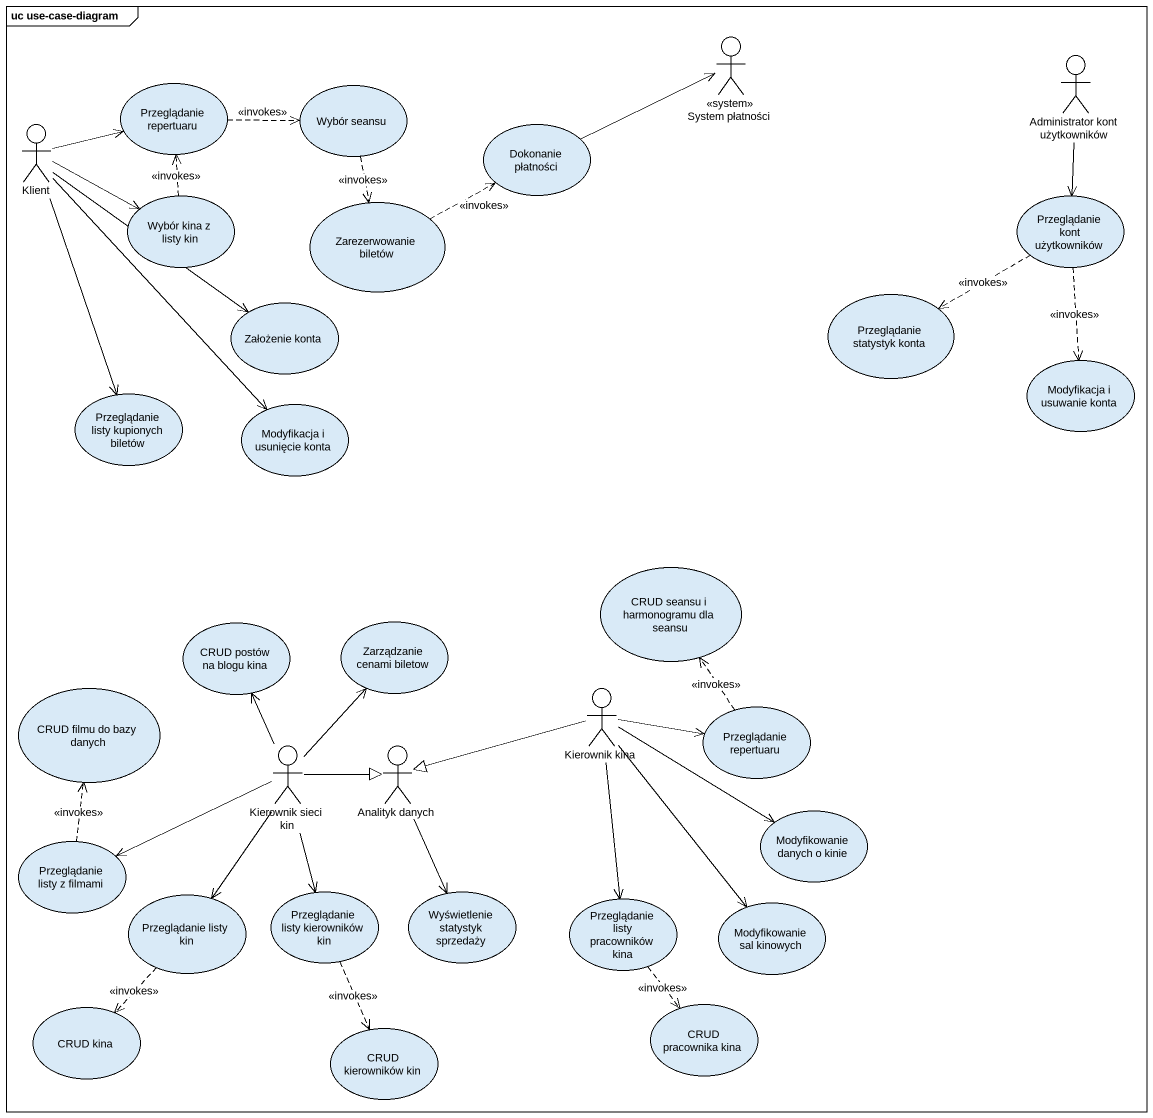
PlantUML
@startuml
mainframe uc use-case-diagram
actor "System płatności" as System_płatności <<system>>
usecase "Przeglądanie repertuaru" as Przeglądanie_repertuaru
usecase "Wybór seansu" as Wybór_seansu
actor "Administrator kont użytkowników" as Administrator_kont
actor Klient
usecase "Dokonanie płatności" as Dokonanie_płatności
usecase "Wybór kina z listy kin" as Wybór_kina_z_listy_kin
usecase "Zarezerwowanie biletów" as Zarezerwowanie_biletów
usecase "Przeglądanie kont użytkowników" as Przeglądanie_kont
usecase "Założenie konta" as Założenie_konta
usecase "Przeglądanie statystyk konta" as Przeglądanie_statystyk_konta
usecase "Modyfikacja i usuwanie konta" as Modyfikacja_i_usuwanie_konta
usecase "Przeglądanie listy kupionych biletów" as Przeglądanie_listy
usecase "Modyfikacja i usunięcie konta" as Modyfikacja_i_usunięcie
usecase "CRUD seansu i harmonogramu dla seansu" as CRUD_seansu_i_harmonogramu
usecase "CRUD postów na blogu kina" as CRUD_postów_na_blogu_kina
usecase "Zarządzanie cenami biletow" as Zarządzanie_cenami_biletow
usecase "CRUD filmu do bazy danych" as CRUD_filmu_do_bazy_danych
actor "Kierownik kina" as Kierownik_kina
usecase "Przeglądanie repertuaru" as Przeglądanie_repertuaru_2
actor "Kierownik sieci kin" as Kierownik_sieci_kin
actor "Analityk danych" as Analityk_danych
usecase "Modyfikowanie danych o kinie" as Modyfikowanie_danych_o_kinie
usecase "Przeglądanie listy z filmami" as Przeglądanie_listy_z_filmami
usecase "Przeglądanie listy kin" as Przeglądanie_listy_kin
usecase "Przeglądanie listy kierowników kin" as Przeglądanie_listy_2
usecase "Wyświetlenie statystyk sprzedaży" as Wyświetlenie_statystyk
usecase "Przeglądanie listy pracowników kina" as Przeglądanie_listy_3
usecase "Modyfikowanie sal kinowych" as Modyfikowanie_sal_kinowych
usecase "CRUD kina" as CRUD_kina
usecase "CRUD pracownika kina" as CRUD_pracownika_kina
usecase "CRUD kierowników kin" as CRUD_kierowników_kin
Przeglądanie_repertuaru .right.> Wybór_seansu : <<invokes>>
Wybór_seansu ..> Zarezerwowanie_biletów : <<invokes>>
Administrator_kont --> Przeglądanie_kont
Klient -right-> Przeglądanie_repertuaru
Klient -right-> Wybór_kina_z_listy_kin
Klient --> Założenie_konta
Klient --> Przeglądanie_listy
Klient --> Modyfikacja_i_usunięcie
Dokonanie_płatności -right-> System_płatności
Wybór_kina_z_listy_kin .up.> Przeglądanie_repertuaru : <<invokes>>
Zarezerwowanie_biletów .right.> Dokonanie_płatności : <<invokes>>
Przeglądanie_kont .left.> Przeglądanie_statystyk_konta : <<invokes>>
Przeglądanie_kont ..> Modyfikacja_i_usuwanie_konta : <<invokes>>
Kierownik_kina -right-> Przeglądanie_repertuaru_2
Kierownik_kina -left-|> Analityk_danych
Kierownik_kina -right-> Modyfikowanie_danych_o_kinie
Kierownik_kina --> Przeglądanie_listy_3
Kierownik_kina --> Modyfikowanie_sal_kinowych
Przeglądanie_repertuaru_2 .up.> CRUD_seansu_i_harmonogramu : <<invokes>>
Kierownik_sieci_kin -up-> CRUD_postów_na_blogu_kina
Kierownik_sieci_kin -up-> Zarządzanie_cenami_biletow
Kierownik_sieci_kin -right-|> Analityk_danych
Kierownik_sieci_kin -left-> Przeglądanie_listy_z_filmami
Kierownik_sieci_kin --> Przeglądanie_listy_kin
Kierownik_sieci_kin --> Przeglądanie_listy_2
Analityk_danych --> Wyświetlenie_statystyk
Przeglądanie_listy_z_filmami .up.> CRUD_filmu_do_bazy_danych : <<invokes>>
Przeglądanie_listy_kin ..> CRUD_kina : <<invokes>>
Przeglądanie_listy_2 ..> CRUD_kierowników_kin : <<invokes>>
Przeglądanie_listy_3 ..> CRUD_pracownika_kina : <<invokes>>
@enduml
